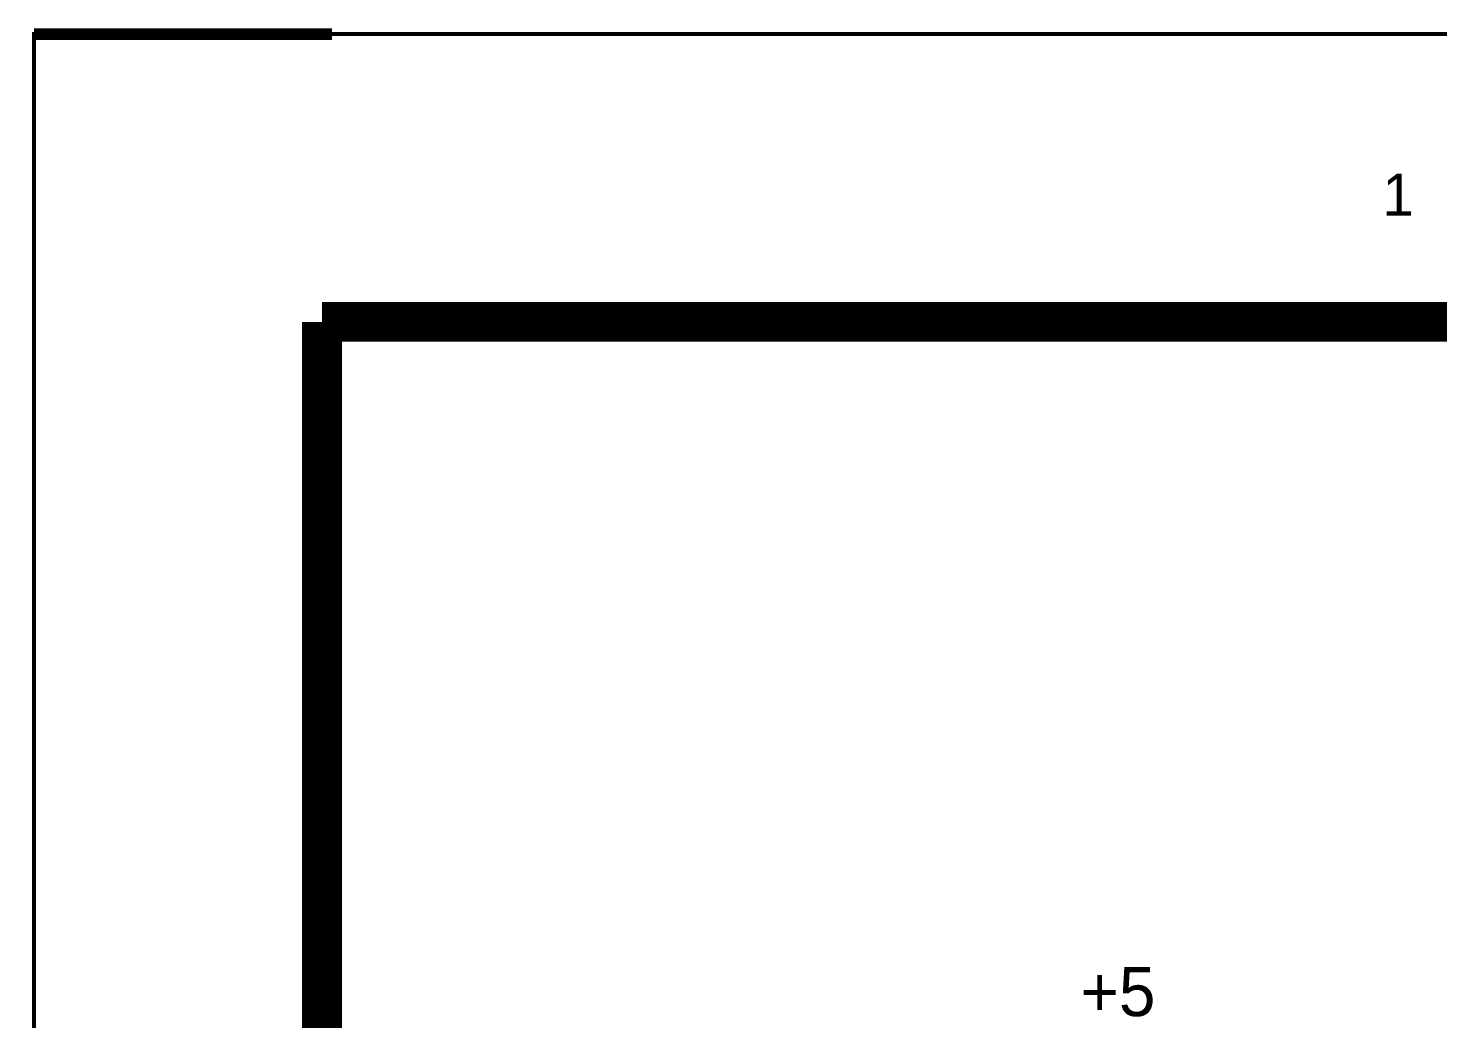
# Model space of a CAD drawing. Header units: inches. Extents: x 0 to 22.3, y 0 to 15.7.
# Drawn here: x -0.006 to 1.414, y 14.707 to 15.705 of the extents above; entities that cross this region are included whole.
import ezdxf

# ---------------------------------------------------------------- set-up
doc = ezdxf.new("R2010")
doc.units = ezdxf.units.IN
doc.header["$MEASUREMENT"] = 0
doc.layers.add('Sheet', color=255, linetype='Continuous')

msp = doc.modelspace()

# ---------------------------------------------------------------- linework, layer by layer
at = {"layer": 'Sheet'}
for points in [[(0, 15.6991, 0.0118, 0.0118, 0), (0.3001, 15.6991, 0.0118, 0.0118, 0)], [(0.29, 0.29, 0.04, 0.04, 0), (0.29, 15.4092, 0.04, 0.04, 0)], [(0.29, 15.4092, 0.04, 0.04, 0), (22.0003, 15.4092, 0.04, 0.04, 0)]]:
    msp.add_lwpolyline(points, format="xyseb", dxfattribs=at)
for points in [[(0, 15.6991, 0.0039, 0.0039, 0), (0, 0, 0.0039, 0.0039, 0), (22.3, 0, 0.0039, 0.0039, 0), (22.3, 15.6991, 0.0039, 0.0039, 0), (0, 15.6991, 0.0039, 0.0039, 0), (0, 15.6991, 0.0039, 0.0039, 0)], [(0.3006, 15.3986, 0.0039, 0.0039, 0), (0.3006, 0.3006, 0.0039, 0.0039, 0), (22.0003, 0.3006, 0.0039, 0.0039, 0), (22.0003, 15.3986, 0.0039, 0.0039, 0), (0.3006, 15.3986, 0.0039, 0.0039, 0), (0.3006, 15.3986, 0.0039, 0.0039, 0)]]:
    msp.add_lwpolyline(points, format="xyseb", close=True, dxfattribs=at)

# ---------------------------------------------------------------- texts
for s, height, p in [('1', 0.0424, (1.3579, 15.5161)), ('+5', 0.0495, (1.0538, 14.7099))]:
    msp.add_text(s, height=height, dxfattribs=at).set_placement(p)

doc.saveas('drawing.dxf')
